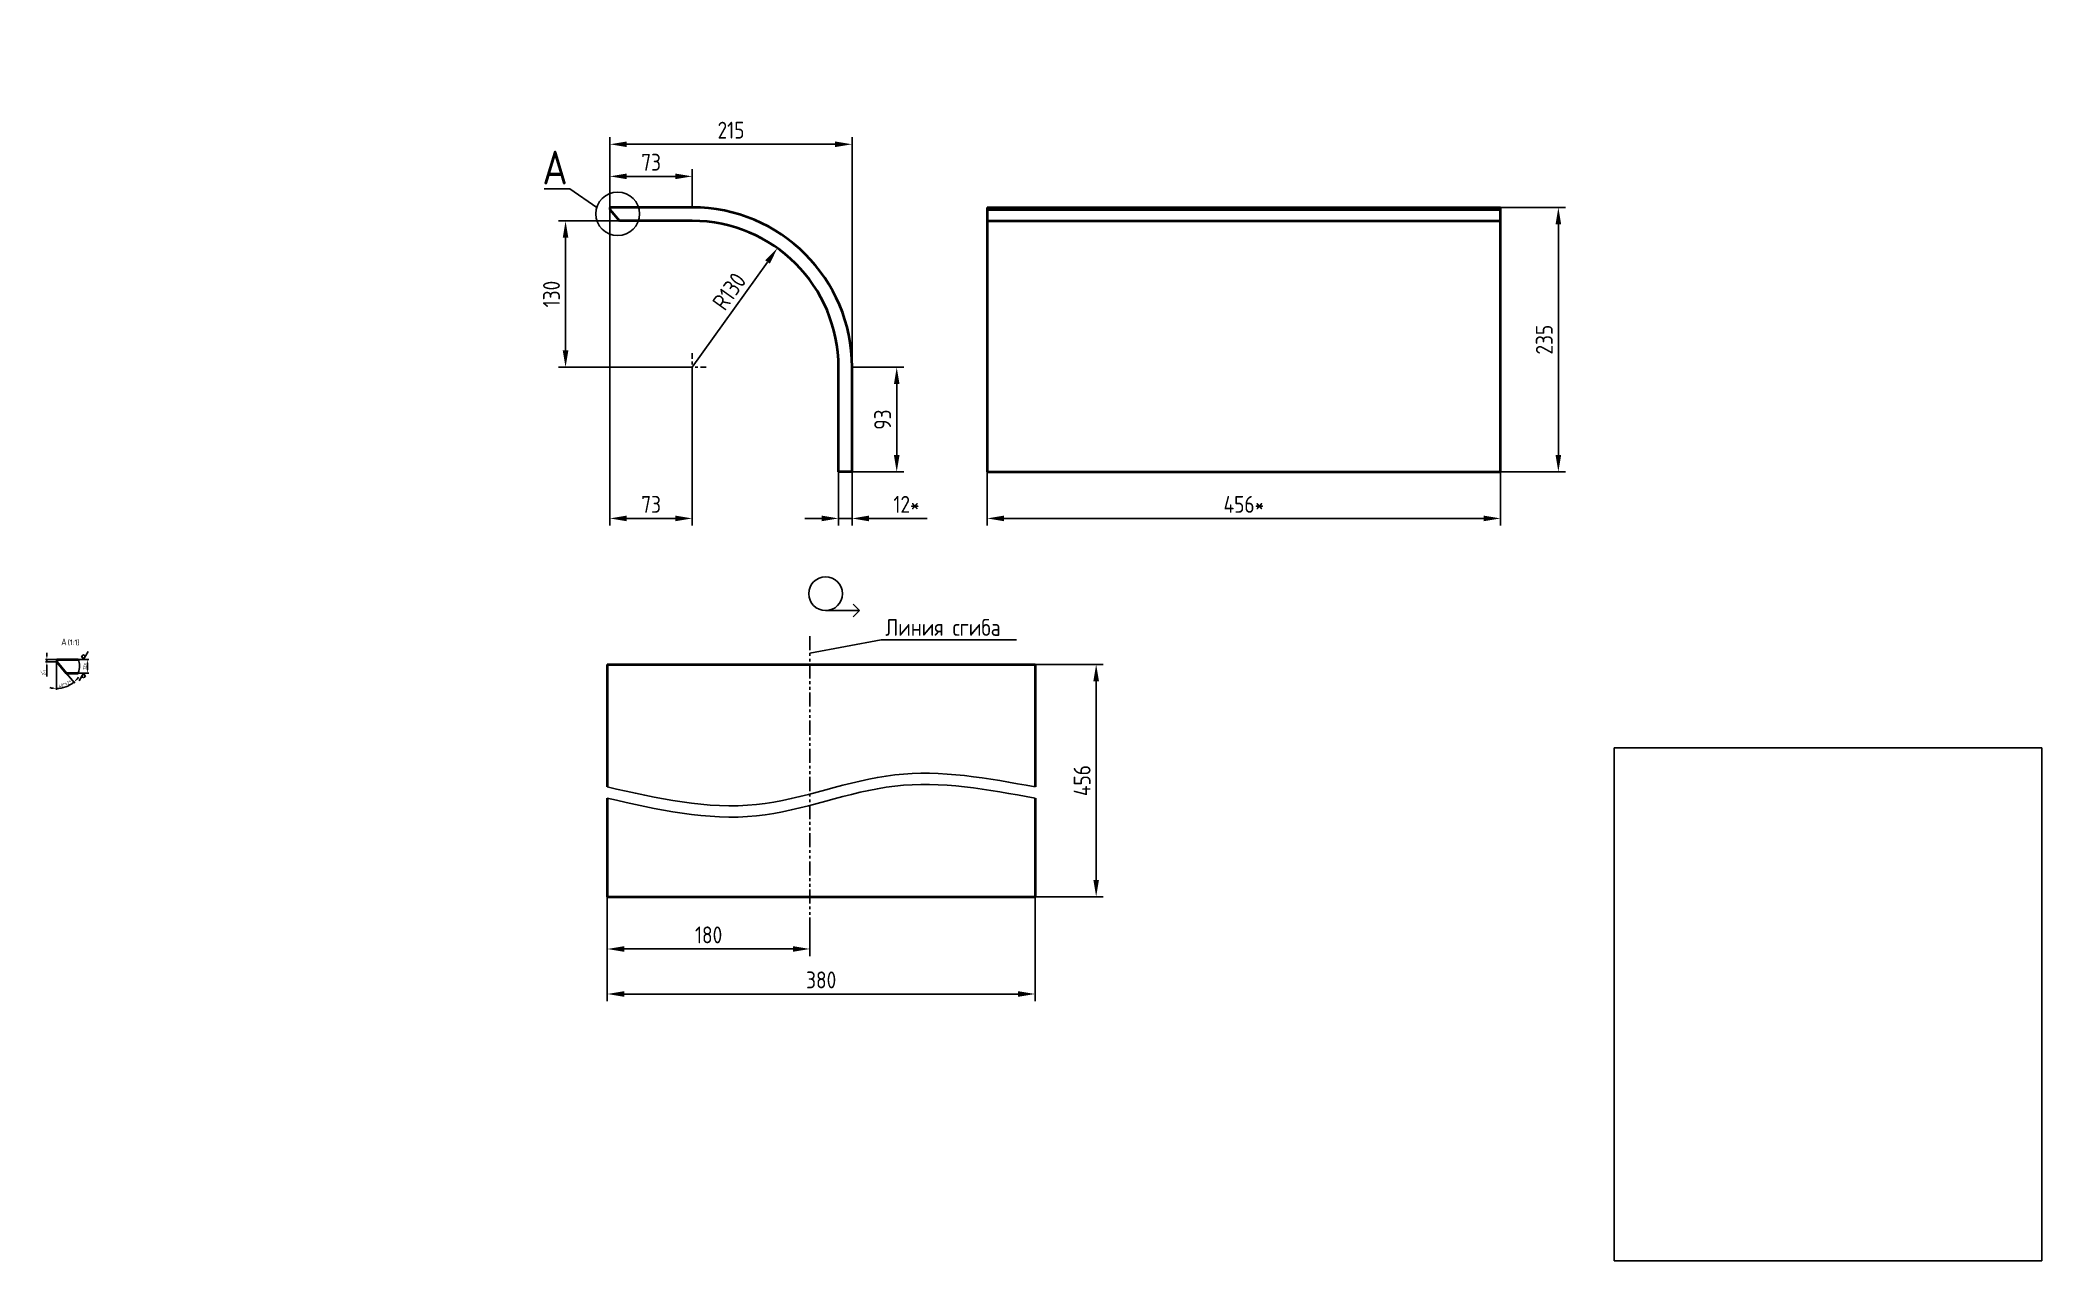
# Model space of a CAD drawing. Header units: millimetres. Extents: x 56 to 1834, y -720 to 365.
import ezdxf
from ezdxf.enums import TextEntityAlignment as Align

# ---------------------------------------------------------------- set-up
doc = ezdxf.new("R2010")
doc.units = ezdxf.units.MM
doc.header["$LTSCALE"] = 10
doc.linetypes.add('CENTER', pattern=[2, 1.25, -0.25, 0.25, -0.25])
doc.linetypes.add('PHANTOM', pattern=[2.5, 1.25, -0.25, 0.25, -0.25, 0.25, -0.25])
for name, color, linetype in [('Bord', 1, 'Continuous'), ('CEN', 5, 'CENTER'), ('Cont', 6, 'Continuous'), ('DIM', 7, 'Continuous'), ('PHAN', 5, 'PHANTOM'), ('Text', 3, 'Continuous'), ('Textb', 6, 'Continuous')]:
    doc.layers.add(name, color=color, linetype=linetype)
doc.styles.add('Style1', font='romans.shx', dxfattribs={"width": 0.8})
doc.dimstyles.new('Lin', dxfattribs={"dimtxt": 3, "dimasz": 3, "dimexe": 1.25, "dimexo": 0, "dimgap": 1, "dimtad": 1, "dimdec": 3, "dimtxsty": 'Style1', "dimcen": 2.5, "dimclrt": 3, "dimadec": 0, "dimazin": 0, "dimtfac": 1, "dimtdec": 3, "dimtmove": 0, "dimatfit": 3, "dimldrblk": 'DOT', "dimfxl": 1, "dimarcsym": 0})
doc.dimstyles.new('Lin5', dxfattribs={"dimscale": 5, "dimtxt": 3, "dimasz": 3, "dimexe": 1.25, "dimexo": 0, "dimgap": 1, "dimtad": 1, "dimdec": 3, "dimtxsty": 'Style1', "dimcen": 2.5, "dimclrt": 3, "dimadec": 0, "dimazin": 0, "dimtfac": 1, "dimtdec": 3, "dimtmove": 0, "dimatfit": 3, "dimldrblk": 'DOT', "dimfxl": 1, "dimarcsym": 0})

# ---------------------------------------------------------------- blocks, each defined once
blk = doc.blocks.new('ZNAK02')
at = {"layer": 'Textb', "style": 'Style1', "width": 0.8}
blk.add_attdef('А-А', text='', height=6, dxfattribs=at).set_placement((13.9, -0.1), align=Align.RIGHT)
blk.add_attdef('SC(1)', (14.9, -0.1), '', height=5, dxfattribs=at)
blk = doc.blocks.new('*D27')
at = {"layer": 'Defpoints', "color": 0, "transparency": 16777216}
for p in [(89.5, -185.4), (97.7, -185.4), (88.1, -197.4)]:
    blk.add_point(p, dxfattribs=at)
at = {"layer": 'DIM', "color": 0, "lineweight": -2, "transparency": 16777216}
for p, q in [((89.5, -185.4), (99, -185.4)), ((97.7, -194.4), (97.7, -188.4)), ((88.1, -197.4), (99, -197.4))]:
    blk.add_line(p, q, dxfattribs=at)
at = {"layer": 'DIM', "color": 0, "transparency": 16777216}
for points in [[(97.2, -188.4), (98.2, -188.4), (97.7, -185.4)], [(97.2, -194.4), (98.2, -194.4), (97.7, -197.4)]]:
    blk.add_solid(points, dxfattribs=at)
at = {"layer": 'DIM', "color": 3, "transparency": 16777216, "insert": (95.2, -191.4), "char_height": 3, "attachment_point": 5, "rotation": 90, "style": 'Style1'}
blk.add_mtext('12*', dxfattribs=at)
blk = doc.blocks.new('_Dot')
at = {"color": 0, "linetype": 'ByBlock', "lineweight": -2}
blk.add_line((-0.5, 0), (-1, 0), dxfattribs=at)
at = {"color": 0, "linetype": 'ByBlock', "const_width": 0.5}
blk.add_lwpolyline([(-0.25, 0, 1), (0.25, 0, 1)], format="xyb", close=True, dxfattribs=at)
blk = doc.blocks.new('*D29')
at = {"layer": 'Defpoints', "color": 0, "transparency": 16777216}
for p in [(70.4, -185.4), (70.4, -187.4), (70.4, -187.4), (75.9, -210.5), (78.8, -197.4)]:
    blk.add_point(p, dxfattribs=at)
at = {"layer": 'DIM', "color": 0, "lineweight": -2, "transparency": 16777216}
for p, q in [((70.4, -187.4), (70.4, -212.3)), ((78.8, -197.4), (86.5, -206.5))]:
    blk.add_line(p, q, dxfattribs=at)
for start, end in [(255.5047, 262.7524), (270, 310), (317.2476, 324.4953)]:
    blk.add_arc((70.4, -187.4), 23.7, start, end, dxfattribs=at)
at = {"layer": 'DIM', "color": 0, "transparency": 16777216}
for points in [[(67.5, -210.4), (67.4, -211.4), (70.4, -211.1)], [(88.2, -203.8), (87.5, -203.1), (85.7, -205.5)]]:
    blk.add_solid(points, dxfattribs=at)
at = {"layer": 'DIM', "color": 3, "transparency": 16777216, "insert": (77.7, -207.3), "char_height": 3, "attachment_point": 5, "rotation": 20, "style": 'Style1'}
blk.add_mtext('40°%%p2%%d', dxfattribs=at)
blk = doc.blocks.new('*D28')
at = {"layer": 'Defpoints', "color": 0, "transparency": 16777216}
for p in [(61.7, -187.4), (70.4, -185.4), (70.4, -187.4)]:
    blk.add_point(p, dxfattribs=at)
at = {"layer": 'DIM', "color": 0, "lineweight": -2, "transparency": 16777216}
for p, q in [((70.4, -185.4), (60.4, -185.4)), ((70.4, -187.4), (60.4, -187.4)), ((61.7, -182.4), (61.7, -179.4)), ((61.7, -185.4), (61.7, -187.4)), ((61.7, -190.4), (61.7, -200.5))]:
    blk.add_line(p, q, dxfattribs=at)
at = {"layer": 'DIM', "color": 0, "transparency": 16777216}
for points in [[(61.2, -182.4), (62.2, -182.4), (61.7, -185.4)], [(61.2, -190.4), (62.2, -190.4), (61.7, -187.4)]]:
    blk.add_solid(points, dxfattribs=at)
at = {"layer": 'DIM', "color": 3, "transparency": 16777216, "insert": (58.2, -196.9), "char_height": 3, "attachment_point": 5, "rotation": 90, "style": 'Style1'}
blk.add_mtext('2{}{\\H0.71x;\\C3;\\S+1^ -2;}', dxfattribs=at)
blk = doc.blocks.new('sherISO_09')
at = {"layer": 'Text'}
for q in [(-1.7, 3), (4, 7)]:
    blk.add_line((0, 0), q, dxfattribs=at)
blk.add_circle((0, 2.7), 1.35, dxfattribs=at)
blk = doc.blocks.new('*D30')
at = {"layer": 'Defpoints', "color": 0, "transparency": 16777216}
for p in [(765, -18.7), (777, -18.7), (777, -60)]:
    blk.add_point(p, dxfattribs=at)
at = {"layer": 'DIM', "color": 0, "linetype": 'ByBlock', "lineweight": -2, "transparency": 16777216}
for p, q in [((765, -18.7), (765, -66.3)), ((777, -18.7), (777, -66.3)), ((750, -60), (735, -60)), ((765, -60), (777, -60)), ((792, -60), (843.9, -60))]:
    blk.add_line(p, q, dxfattribs=at)
at = {"layer": 'DIM', "color": 0, "transparency": 16777216}
for points in [[(750, -57.5), (750, -62.5), (765, -60)], [(792, -57.5), (792, -62.5), (777, -60)]]:
    blk.add_solid(points, dxfattribs=at)
at = {"layer": 'DIM', "color": 3, "transparency": 16777216, "insert": (825.4, -47.5), "char_height": 15, "attachment_point": 5, "style": 'Style1'}
blk.add_mtext('12*', dxfattribs=at)
blk = doc.blocks.new('*D31')
at = {"layer": 'Defpoints', "color": 0, "transparency": 16777216}
for p in [(897.1, -18.7), (1353.1, -18.7), (1353.1, -60)]:
    blk.add_point(p, dxfattribs=at)
at = {"layer": 'DIM', "color": 0, "linetype": 'ByBlock', "lineweight": -2, "transparency": 16777216}
for p, q in [((897.1, -18.7), (897.1, -66.3)), ((1353.1, -18.7), (1353.1, -66.3)), ((912.1, -60), (1338.1, -60))]:
    blk.add_line(p, q, dxfattribs=at)
at = {"layer": 'DIM', "color": 0, "transparency": 16777216}
for points in [[(912.1, -57.5), (912.1, -62.5), (897.1, -60)], [(1338.1, -57.5), (1338.1, -62.5), (1353.1, -60)]]:
    blk.add_solid(points, dxfattribs=at)
at = {"layer": 'DIM', "color": 3, "transparency": 16777216, "insert": (1125.1, -47.5), "char_height": 15, "attachment_point": 5, "style": 'Style1'}
blk.add_mtext('456*', dxfattribs=at)
blk = doc.blocks.new('*D32')
at = {"layer": 'Defpoints', "color": 0, "transparency": 16777216}
for p in [(1353.1, 216.3), (1404.5, 216.3), (1353.1, -18.7)]:
    blk.add_point(p, dxfattribs=at)
at = {"layer": 'DIM', "color": 0, "linetype": 'ByBlock', "lineweight": -2, "transparency": 16777216}
for p, q in [((1353.1, 216.3), (1410.7, 216.3)), ((1404.5, -3.7), (1404.5, 201.3)), ((1353.1, -18.7), (1410.7, -18.7))]:
    blk.add_line(p, q, dxfattribs=at)
at = {"layer": 'DIM', "color": 0, "transparency": 16777216}
for points in [[(1402, 201.3), (1407, 201.3), (1404.5, 216.3)], [(1402, -3.7), (1407, -3.7), (1404.5, -18.7)]]:
    blk.add_solid(points, dxfattribs=at)
at = {"layer": 'DIM', "color": 3, "transparency": 16777216, "insert": (1392, 98.8), "char_height": 15, "attachment_point": 5, "rotation": 90, "style": 'Style1'}
blk.add_mtext('235', dxfattribs=at)
blk = doc.blocks.new('*D33')
at = {"layer": 'Defpoints', "color": 0, "transparency": 16777216}
for p in [(561.9, 272.4), (561.9, 216.3), (777, 74.3)]:
    blk.add_point(p, dxfattribs=at)
at = {"layer": 'DIM', "color": 0, "linetype": 'ByBlock', "lineweight": -2, "transparency": 16777216}
for p, q in [((561.9, 216.3), (561.9, 278.6)), ((762, 272.4), (576.9, 272.4)), ((777, 74.3), (777, 278.6))]:
    blk.add_line(p, q, dxfattribs=at)
at = {"layer": 'DIM', "color": 0, "transparency": 16777216}
for points in [[(576.9, 274.9), (576.9, 269.9), (561.9, 272.4)], [(762, 274.9), (762, 269.9), (777, 272.4)]]:
    blk.add_solid(points, dxfattribs=at)
at = {"layer": 'DIM', "color": 3, "transparency": 16777216, "insert": (669.5, 284.9), "char_height": 15, "attachment_point": 5, "style": 'Style1'}
blk.add_mtext('215', dxfattribs=at)
blk = doc.blocks.new('*D34')
at = {"layer": 'Defpoints', "color": 0, "transparency": 16777216}
for p in [(710.7, 180), (635, 74.3)]:
    blk.add_point(p, dxfattribs=at)
at = {"layer": 'DIM', "color": 0, "linetype": 'ByBlock', "lineweight": -2, "transparency": 16777216}
blk.add_line((662.8, 113.1), (702, 167.8), dxfattribs=at)
at = {"layer": 'DIM', "color": 0, "transparency": 16777216}
blk.add_solid([(699.9, 169.3), (704, 166.4), (710.7, 180)], dxfattribs=at)
at = {"layer": 'DIM', "color": 3, "transparency": 16777216, "insert": (667.9, 141.7), "char_height": 15, "attachment_point": 5, "rotation": 54.3885, "style": 'Style1'}
blk.add_mtext('R130', dxfattribs=at)
blk = doc.blocks.new('*D35')
at = {"layer": 'Defpoints', "color": 0, "transparency": 16777216}
for p in [(561.9, 214.3), (635, 61.8), (561.9, -60)]:
    blk.add_point(p, dxfattribs=at)
at = {"layer": 'DIM', "color": 0, "linetype": 'ByBlock', "lineweight": -2, "transparency": 16777216}
for p, q in [((561.9, 214.3), (561.9, -66.3)), ((635, 61.8), (635, -66.3)), ((620, -60), (576.9, -60))]:
    blk.add_line(p, q, dxfattribs=at)
at = {"layer": 'DIM', "color": 0, "transparency": 16777216}
for points in [[(576.9, -57.5), (576.9, -62.5), (561.9, -60)], [(620, -57.5), (620, -62.5), (635, -60)]]:
    blk.add_solid(points, dxfattribs=at)
at = {"layer": 'DIM', "color": 3, "transparency": 16777216, "insert": (598.5, -47.5), "char_height": 15, "attachment_point": 5, "style": 'Style1'}
blk.add_mtext('73', dxfattribs=at)
blk = doc.blocks.new('*D36')
at = {"layer": 'Defpoints', "color": 0, "transparency": 16777216}
for p in [(570.3, 204.3), (522.5, 74.3), (622.5, 74.3)]:
    blk.add_point(p, dxfattribs=at)
at = {"layer": 'DIM', "color": 0, "linetype": 'ByBlock', "lineweight": -2, "transparency": 16777216}
for p, q in [((570.3, 204.3), (516.2, 204.3)), ((522.5, 189.3), (522.5, 89.3)), ((622.5, 74.3), (516.2, 74.3))]:
    blk.add_line(p, q, dxfattribs=at)
at = {"layer": 'DIM', "color": 0, "transparency": 16777216}
for points in [[(520, 189.3), (525, 189.3), (522.5, 204.3)], [(520, 89.3), (525, 89.3), (522.5, 74.3)]]:
    blk.add_solid(points, dxfattribs=at)
at = {"layer": 'DIM', "color": 3, "transparency": 16777216, "insert": (510, 139.3), "char_height": 15, "attachment_point": 5, "rotation": 90, "style": 'Style1'}
blk.add_mtext('130', dxfattribs=at)
blk = doc.blocks.new('*D37')
at = {"layer": 'Defpoints', "color": 0, "transparency": 16777216}
for p in [(559.6, -396.1), (939.6, -396.1), (939.6, -482.5)]:
    blk.add_point(p, dxfattribs=at)
at = {"layer": 'DIM', "color": 0, "linetype": 'ByBlock', "lineweight": -2, "transparency": 16777216}
for p, q in [((559.6, -396.1), (559.6, -488.8)), ((939.6, -396.1), (939.6, -488.8)), ((574.6, -482.5), (924.6, -482.5))]:
    blk.add_line(p, q, dxfattribs=at)
at = {"layer": 'DIM', "color": 0, "transparency": 16777216}
for points in [[(574.6, -480), (574.6, -485), (559.6, -482.5)], [(924.6, -480), (924.6, -485), (939.6, -482.5)]]:
    blk.add_solid(points, dxfattribs=at)
at = {"layer": 'DIM', "color": 3, "transparency": 16777216, "insert": (749.6, -470), "char_height": 15, "attachment_point": 5, "style": 'Style1'}
blk.add_mtext('380', dxfattribs=at)
blk = doc.blocks.new('*D38')
at = {"layer": 'Defpoints', "color": 0, "transparency": 16777216}
for p in [(559.6, -396.1), (739.6, -421.1), (559.6, -442.5)]:
    blk.add_point(p, dxfattribs=at)
at = {"layer": 'DIM', "color": 0, "linetype": 'ByBlock', "lineweight": -2, "transparency": 16777216}
for p, q in [((559.6, -396.1), (559.6, -448.8)), ((739.6, -421.1), (739.6, -448.8)), ((724.6, -442.5), (574.6, -442.5))]:
    blk.add_line(p, q, dxfattribs=at)
at = {"layer": 'DIM', "color": 0, "transparency": 16777216}
for points in [[(574.6, -440), (574.6, -445), (559.6, -442.5)], [(724.6, -440), (724.6, -445), (739.6, -442.5)]]:
    blk.add_solid(points, dxfattribs=at)
at = {"layer": 'DIM', "color": 3, "transparency": 16777216, "insert": (649.6, -430), "char_height": 15, "attachment_point": 5, "style": 'Style1'}
blk.add_mtext('180', dxfattribs=at)
blk = doc.blocks.new('*D39')
at = {"layer": 'Defpoints', "color": 0, "transparency": 16777216}
for p in [(939.6, -189.7), (993.9, -189.7), (939.6, -396.1)]:
    blk.add_point(p, dxfattribs=at)
at = {"layer": 'DIM', "color": 0, "linetype": 'ByBlock', "lineweight": -2, "transparency": 16777216}
for p, q in [((939.6, -189.7), (1000.1, -189.7)), ((993.9, -381.1), (993.9, -204.7)), ((939.6, -396.1), (1000.1, -396.1))]:
    blk.add_line(p, q, dxfattribs=at)
at = {"layer": 'DIM', "color": 0, "transparency": 16777216}
for points in [[(991.4, -204.7), (996.4, -204.7), (993.9, -189.7)], [(991.4, -381.1), (996.4, -381.1), (993.9, -396.1)]]:
    blk.add_solid(points, dxfattribs=at)
at = {"layer": 'DIM', "color": 3, "transparency": 16777216, "insert": (981.4, -292.9), "char_height": 15, "attachment_point": 5, "rotation": 90, "style": 'Style1'}
blk.add_mtext('456', dxfattribs=at)
blk = doc.blocks.new('ZNAK09')
at = {"layer": 'Cont'}
for p, q in [((8.51, 0.22), (14.53, 0.22)), ((14.53, 0.22), (13.4, 1.35)), ((14.53, 0.22), (13.4, -0.91))]:
    blk.add_line(p, q, dxfattribs=at)
blk.add_circle((8.51, 3.22), 3, dxfattribs=at)
at = {"layer": 'Textb', "style": 'Style1', "width": 0.8}
blk.add_attdef('А', text='', height=6, dxfattribs=at).set_placement((3.83, 0.22), align=Align.RIGHT)
blk = doc.blocks.new('ZNAK01')
at = {"layer": 'Textb', "style": 'Style1', "width": 0.8}
blk.add_attdef('А', text='', height=6, dxfattribs=at).set_placement((3.95, -0.02), align=Align.RIGHT)
blk.add_attdef('SC(1)', (5.07, -0.02), '', height=5, dxfattribs=at)
blk = doc.blocks.new('*D42')
at = {"layer": 'Defpoints', "color": 0, "transparency": 16777216}
for p in [(635, 243.9), (561.9, 216.3), (635, 216.3)]:
    blk.add_point(p, dxfattribs=at)
at = {"layer": 'DIM', "color": 0, "linetype": 'ByBlock', "lineweight": -2, "transparency": 16777216}
for p, q in [((561.9, 216.3), (561.9, 250.2)), ((635, 216.3), (635, 250.2)), ((576.9, 243.9), (620, 243.9))]:
    blk.add_line(p, q, dxfattribs=at)
at = {"layer": 'DIM', "color": 0, "transparency": 16777216}
for points in [[(576.9, 246.4), (576.9, 241.4), (561.9, 243.9)], [(620, 246.4), (620, 241.4), (635, 243.9)]]:
    blk.add_solid(points, dxfattribs=at)
at = {"layer": 'DIM', "color": 3, "transparency": 16777216, "insert": (598.5, 256.4), "char_height": 15, "attachment_point": 5, "style": 'Style1'}
blk.add_mtext('73', dxfattribs=at)
blk = doc.blocks.new('*D43')
at = {"layer": 'Defpoints', "color": 0, "transparency": 16777216}
for p in [(777, 74.3), (816.7, 74.3), (777, -18.7)]:
    blk.add_point(p, dxfattribs=at)
at = {"layer": 'DIM', "color": 0, "linetype": 'ByBlock', "lineweight": -2, "transparency": 16777216}
for p, q in [((777, 74.3), (822.9, 74.3)), ((816.7, -3.7), (816.7, 59.3)), ((777, -18.7), (822.9, -18.7))]:
    blk.add_line(p, q, dxfattribs=at)
at = {"layer": 'DIM', "color": 0, "transparency": 16777216}
for points in [[(814.2, 59.3), (819.2, 59.3), (816.7, 74.3)], [(814.2, -3.7), (819.2, -3.7), (816.7, -18.7)]]:
    blk.add_solid(points, dxfattribs=at)
at = {"layer": 'DIM', "color": 3, "transparency": 16777216, "insert": (804.2, 27.8), "char_height": 15, "attachment_point": 5, "rotation": 90, "style": 'Style1'}
blk.add_mtext('93', dxfattribs=at)

msp = doc.modelspace()

# ---------------------------------------------------------------- linework, layer by layer
at = {"layer": 'Bord'}
for points, knots in [([(89.5969, -197.3629), (90.2622, -195.1359), (91.4672, -191.1022), (90.1311, -187.1383), (89.5327, -185.3629)], [0, 0, 0, 0, 6.770940263, 12.263589912, 12.263589912, 12.263589912, 12.263589912]), ([(559.5566, -298.5092), (604.0413, -308.6482), (690.3091, -328.3104), (814.0823, -275.3302), (897.788, -290.7932), (939.5566, -298.5092)], [0, 0, 0, 0, 133.640681403, 259.165099301, 384.185283358, 384.185283358, 384.185283358, 384.185283358]), ([(559.5566, -308.5092), (604.0413, -318.6482), (690.3091, -338.3104), (814.0823, -285.3302), (897.788, -300.7932), (939.5566, -308.5092)], [0, 0, 0, 0, 133.640681403, 259.165099301, 384.185283358, 384.185283358, 384.185283358, 384.185283358])]:
    msp.add_open_spline(points, degree=3, knots=knots, dxfattribs=at)
at = {"layer": 'CEN'}
for p, q in [((622.5168, 74.346), (647.5168, 74.346)), ((635.0168, 61.846), (635.0168, 86.846))]:
    msp.add_line(p, q, dxfattribs=at)
at = {"layer": 'Cont', "lineweight": 40}
for p, q in [((635.0168, 216.346), (561.9379, 216.346)), ((561.9379, 216.346), (561.9379, 214.346)), ((561.9379, 214.346), (570.3289, 204.346)), ((897.1024, 216.346), (1353.0982, 216.346)), ((897.1024, 216.346), (897.1024, -18.654)), ((897.1024, 214.346), (1353.0982, 214.346)), ((1353.0982, -18.654), (1353.0982, 216.346)), ((635.0168, 204.346), (570.3289, 204.346)), ((897.1024, 204.346), (1353.0982, 204.346)), ((765.0168, -18.654), (765.0168, 74.346)), ((777.0167, -18.654), (777.0167, 74.346)), ((777.0167, -18.654), (765.0168, -18.654)), ((897.1024, -18.654), (1353.0982, -18.654)), ((70.4428, -185.3629), (89.5327, -185.3629)), ((70.4428, -185.3629), (70.4428, -187.3629)), ((70.4428, -187.3629), (78.8338, -197.3629)), ((559.5566, -189.6659), (559.5566, -298.5092)), ((559.5566, -189.6659), (939.5566, -189.6659)), ((939.5566, -189.6659), (939.5566, -298.5092)), ((78.8338, -197.3629), (89.5969, -197.3629)), ((559.5566, -308.5092), (559.5566, -396.1487)), ((939.5566, -308.5092), (939.5566, -396.1487)), ((559.5566, -396.1487), (939.5566, -396.1487))]:
    msp.add_line(p, q, dxfattribs=at)
at = {"layer": 'Cont'}
for p, q in [((1454.1226, -263.6723), (1454.1226, -719.6681)), ((1454.1226, -263.6723), (1834.1226, -263.6723)), ((1834.1226, -263.6723), (1834.1226, -719.6681)), ((1454.1226, -719.6681), (1834.1226, -719.6681))]:
    msp.add_line(p, q, dxfattribs=at)
at = {"layer": 'Cont', "lineweight": 40}
for radius in [142, 130]:
    msp.add_arc((635.0168, 74.346), radius, 0, 90, dxfattribs=at)
at = {"layer": 'DIM'}
for p, q in [((526.2575, 232.7786), (503.3649, 232.7786)), ((550.2567, 216.3755), (526.2575, 232.7786)), ((662.8001, 113.1369), (635.0168, 74.346)), ((739.5566, -179.6458), (802.9947, -167.757)), ((802.9947, -167.757), (923.1147, -167.757))]:
    msp.add_line(p, q, dxfattribs=at)
msp.add_circle((568.7665, 210.6047), 19.3884, dxfattribs=at)
at = {"layer": 'PHAN'}
msp.add_line((739.5566, -164.6659), (739.5566, -421.1487), dxfattribs=at)

# ---------------------------------------------------------------- block references
at = {"layer": 'DIM'}
ref = msp.add_blockref('ZNAK01', (504.6542, 236.793), dxfattribs=dict(at, xscale=5, yscale=5, zscale=5))
ref.add_attrib('А', 'А', dxfattribs={"layer": 'Textb', "height": 30, "style": 'Style1', "width": 0.8}).set_placement((524.4069, 236.694), align=Align.RIGHT)
at = {"layer": 'DIM', "xscale": 5, "yscale": 5, "zscale": 5}
msp.add_blockref('ZNAK09', (710.9562, -142.9795), dxfattribs=at)
at = {"layer": 'DIM'}
msp.add_blockref('ZNAK02', (65.3803, -172.5349), dxfattribs=at).add_auto_attribs({'А-А': 'А', 'SC(1)': '(1:1)'})
msp.add_blockref('sherISO_09', (94.264, -185.3629), dxfattribs=at)
at = {"layer": 'DIM', "rotation": 180}
msp.add_blockref('sherISO_09', (94.264, -197.3629), dxfattribs=at)

# ---------------------------------------------------------------- texts
at = {"layer": 'DIM', "color": 3, "insert": (1236.4702, 365.0029), "char_height": 30, "attachment_point": 7, "style": 'Style1'}
msp.add_mtext('\\A1;', dxfattribs=at)
at = {"layer": 'Text', "style": 'Style1', "width": 0.8}
msp.add_text('Линия сгиба', height=15, dxfattribs=at).set_placement((806.6225, -164.3264))

# ---------------------------------------------------------------- dimensions: what is measured, and where the dimension line sits
at = {"layer": 'DIM'}
for base, p1, p2, override, picture, middle in [((561.9379, 272.3887), (777.0167, 74.346), (561.9379, 216.346), {"dimdec": 0, "dimarcsym": 1}, '*D33', (669.4773, 284.8887)), ((635.0168, 243.9226), (561.9379, 216.346), (635.0168, 216.346), {"dimdec": 0, "dimarcsym": 1}, '*D42', (598.4773, 256.4226)), ((561.9379, -60.0014), (635.0168, 61.846), (561.9379, 214.346), {"dimdec": 0, "dimarcsym": 1}, '*D35', (598.4773, -47.5014)), ((939.5566, -482.5047), (559.5566, -396.1487), (939.5566, -396.1487), {"dimarcsym": 1}, '*D37', (749.5566, -470.0047)), ((559.5566, -442.5025), (739.5566, -421.1487), (559.5566, -396.1487), {"dimarcsym": 1}, '*D38', (649.5566, -430.0025))]:
    dim = msp.add_linear_dim(base=base, p1=p1, p2=p2, dimstyle='Lin5', override=override, dxfattribs=at)
    dim.commit()
    dim.dimension.update_dxf_attribs({"geometry": picture, "text_midpoint": middle})
for base, p1, p2, picture, middle in [((1404.4999, 216.346), (1353.0982, -18.654), (1353.0982, 216.346), '*D32', (1391.9999, 98.846)), ((522.4974, 74.346), (570.3289, 204.346), (622.5168, 74.346), '*D36', (509.9974, 139.346)), ((816.6552, 74.346), (777.0167, -18.654), (777.0168, 74.346), '*D43', (804.1552, 27.846))]:
    dim = msp.add_linear_dim(base=base, p1=p1, p2=p2, angle=90, dimstyle='Lin5', override={"dimarcsym": 1}, dxfattribs=at)
    dim.commit()
    dim.dimension.update_dxf_attribs({"geometry": picture, "text_midpoint": middle})
dim = msp.add_radius_dim(center=(635.0168, 74.346), mpoint=(710.714, 180.0339), dimstyle='Lin5', override={"dimarcsym": 1}, dxfattribs=at)
dim.commit()
dim.dimension.update_dxf_attribs({"geometry": '*D34', "text_midpoint": (678.0228, 134.3907), "dimtype": 164})
for base, p1, p2, override, picture, middle in [((777.0167, -60.0014), (765.0168, -18.654), (777.0167, -18.654), {"dimarcsym": 1}, '*D30', (825.4453, -47.5014)), ((1353.0982, -60.0014), (897.1024, -18.654), (1353.0982, -18.654), {"dimdec": 0, "dimarcsym": 1}, '*D31', (1125.1003, -47.5014))]:
    dim = msp.add_linear_dim(base=base, p1=p1, p2=p2, text='<>*', dimstyle='Lin5', override=override, dxfattribs=at)
    dim.commit()
    dim.dimension.update_dxf_attribs({"geometry": picture, "text_midpoint": middle})
for base, p1, p2, text, dimstyle, override, picture, middle in [((61.6892, -187.3629), (70.4428, -185.3629), (70.4428, -187.3629), '<>{}{\\H0.71x;\\C3;\\S+1^ -2;}', 'Lin', {"dimtp": 1, "dimtm": 2}, '*D28', (58.2042, -196.9166)), ((993.8839, -189.6659), (939.5566, -396.1487), (939.5566, -189.6659), '456', 'Lin5', {"dimdec": 0, "dimarcsym": 1}, '*D39', (981.3839, -292.9073))]:
    dim = msp.add_linear_dim(base=base, p1=p1, p2=p2, angle=90, text=text, dimstyle=dimstyle, override=override, dxfattribs=at)
    dim.commit()
    dim.dimension.update_dxf_attribs({"geometry": picture, "text_midpoint": middle})
dim = msp.add_angular_dim_2l(base=(75.9158, -210.4554), line1=((70.4428, -185.3629), (70.4428, -187.3629)), line2=((70.4428, -187.3629), (78.8338, -197.3629)), text='<>%%p2%%d', dimstyle='Lin', dxfattribs=at)
dim.commit()
dim.dimension.update_dxf_attribs({"geometry": '*D29', "text_midpoint": (77.7046, -207.3146)})
dim = msp.add_linear_dim(base=(97.7454, -185.3629), p1=(88.1302, -197.3629), p2=(89.5327, -185.3629), angle=90, text='<>*', dimstyle='Lin', dxfattribs=at)
dim.commit()
dim.dimension.update_dxf_attribs({"geometry": '*D27', "text_midpoint": (95.2454, -191.3629)})

doc.saveas('drawing.dxf')
